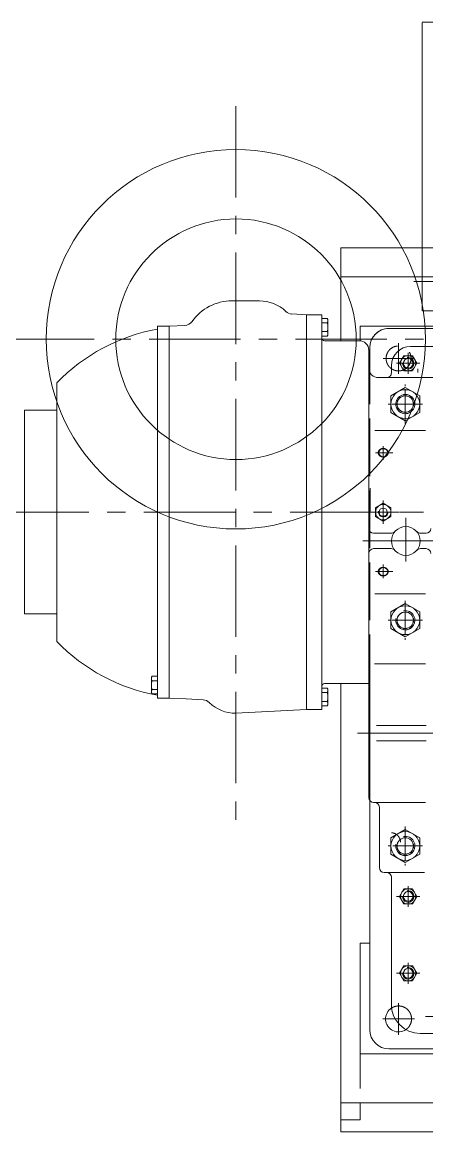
# Model space of a CAD drawing. Header units: millimetres. Extents: x 1925 to 561113, y 7411 to 433459.
# Drawn here: x 459829 to 470532, y 294231 to 323568 of the extents above; entities that cross this region are included whole.
import ezdxf

# ---------------------------------------------------------------- set-up
doc = ezdxf.new("R2010")
doc.units = ezdxf.units.MM
doc.header["$LTSCALE"] = 25.4
for name, pattern in [('ACAD_ISO02W100', [15, 12, -3]), ('CENTER', [50.8, 31.75, -6.35, 6.35, -6.35]), ('EB_DASHDOT', [39, 30, -3, 3, -3]), ('EB_DASHDOTDOT', [45, 30, -3, 3, -3, 3, -3])]:
    doc.linetypes.add(name, pattern=pattern)
for name, color, linetype, lineweight in [('CAXA0', 7, 'Continuous', 5), ('CAXA1', 5, 'CENTER', 5), ('CAXA3', 7, 'Continuous', 5), ('虚线', 6, 'ACAD_ISO02W100', 5)]:
    doc.layers.add(name, color=color, linetype=linetype, lineweight=lineweight)

msp = doc.modelspace()

# ---------------------------------------------------------------- linework, layer by layer
at = {"color": 7, "lineweight": 5}
for p, q in [((470407.56, 323568.08), (488339.93, 323568.08)), ((470407.56, 315932.82), (470407.56, 323552.8)), ((468261.27, 315148), (468261.27, 317599.23)), ((505091.2, 317599.23), (468261.27, 317599.23)), ((477532.26, 316837.23), (468261.27, 316837.23)), ((465377.28, 316201.11), (466102.33, 316201.11)), ((467346.91, 315833.8), (466962.99, 315853.92)), ((467346.91, 315833.8), (467346.91, 315211.5)), ((467346.91, 305394.42), (467346.91, 315833.8)), ((467753.31, 315833.8), (467346.91, 315833.8)), ((467753.31, 305394.42), (467753.31, 315833.8)), ((467753.31, 315268.97), (467753.31, 315738.24)), ((467897.36, 315738.24), (467753.31, 315738.24)), ((467915.87, 315327.63), (467915.87, 315679.58)), ((470407.56, 315932.82), (479323.14, 315932.82)), ((463409.92, 315528), (463409.92, 305698.22)), ((463714.72, 315528), (463409.92, 315528)), ((463714.72, 315528), (464127.65, 315549.64)), ((463714.72, 315528), (463714.72, 305698.22)), ((467897.36, 315620.92), (467753.31, 315620.92)), ((467897.36, 315386.28), (467753.31, 315386.28)), ((468769.25, 315146.71), (468769.25, 315535.1)), ((476897.15, 315535.1), (468769.25, 315535.1)), ((476135.15, 315472.03), (469531.17, 315472.03)), ((467897.36, 315268.97), (467753.31, 315268.97)), ((467829.51, 315148), (468743.69, 315148)), ((468997.69, 314894), (468997.69, 303067.98)), ((469023.65, 314964.03), (469023.65, 314312.15)), ((470103.06, 314995.51), (475563.74, 314995.51)), ((469595.06, 314487.51), (469595.74, 314297.47)), ((460741.45, 314030.41), (460741.45, 307195.82)), ((469251.69, 314170.01), (476108.94, 314170.01)), ((459892.04, 313306.51), (459892.04, 307921.72)), ((459892.04, 313306.51), (460730.23, 313306.51)), ((470496.45, 312773.02), (469160.84, 312773.02)), ((469124.69, 310055.31), (469589.71, 310055.31)), ((470361.8, 310055.31), (470510.84, 310055.31)), ((469124.69, 309648.91), (469589.71, 309648.91)), ((470361.8, 309648.91), (470510.84, 309648.91)), ((470496.45, 308455.03), (469160.84, 308455.03)), ((459892.04, 307921.72), (460741.45, 307921.72)), ((470496.45, 306603.44), (469148.7, 306603.44)), ((463247.36, 305865.14), (463247.36, 306217.1)), ((463265.88, 306275.75), (463409.92, 306275.75)), ((463265.88, 306158.44), (463409.92, 306158.44)), ((463409.92, 305806.49), (463409.92, 306275.75)), ((467829.51, 306080.22), (468997.69, 306080.22)), ((468261.27, 300073.13), (468261.27, 306080.22)), ((463265.88, 305923.8), (463409.92, 305923.8)), ((463265.88, 305806.49), (463409.92, 305806.49)), ((463409.92, 305698.22), (463714.72, 305698.22)), ((463714.72, 305698.22), (464164.26, 305674.66)), ((467753.31, 305959.26), (467753.31, 305489.99)), ((467897.36, 305959.26), (467753.31, 305959.26)), ((467897.36, 305841.94), (467753.31, 305841.94)), ((467915.87, 305900.6), (467915.87, 305548.65)), ((464164.26, 305674.66), (464613.79, 305651.1)), ((467897.36, 305607.3), (467753.31, 305607.3)), ((467897.36, 305489.99), (467753.31, 305489.99)), ((467346.92, 305394.42), (465480.03, 305296.58)), ((467346.92, 305394.42), (465480.03, 305296.58)), ((467753.31, 305394.42), (467346.91, 305394.42)), ((467753.31, 305394.42), (467346.91, 305394.42)), ((470510.84, 304975.41), (469201.02, 304975.41)), ((470510.84, 304569.01), (469201.02, 304569.01)), ((469023.25, 302978.18), (469023.25, 297850.59)), ((470496.45, 302940.98), (469124.69, 302940.98)), ((469277.25, 301470.16), (469277.25, 302813.98)), ((469023.17, 301597.16), (469023.17, 296930.05)), ((469277.25, 301470.16), (469277.25, 301216.12)), ((469404.25, 301089.12), (469467.75, 301089.12)), ((469436, 301089.12), (470468.73, 301089.12)), ((469594.75, 300962.12), (469594.75, 297596.59)), ((468261.27, 294231.27), (468261.27, 300073.13)), ((468769.25, 299216.05), (468769.25, 296295.05)), ((469023.25, 299216.05), (468769.25, 299216.05)), ((475309.74, 296834.59), (470356.75, 296834.59)), ((476135.15, 296422.05), (469531.17, 296422.05)), ((476897.15, 296295.05), (468769.25, 296295.05)), ((505091.2, 294993.27), (468261.27, 294993.27)), ((468769.27, 294548.77), (468769.27, 294993.27)), ((468769.27, 294548.77), (468261.27, 294548.77)), ((505091.2, 294231.27), (468261.27, 294231.27))]:
    msp.add_line(p, q, dxfattribs=at)
for centre, radius in [((465480.04, 315186.06), 5016.49), ((465485.28, 315186.06), 3180.23), ((469975.75, 309852.11), 381)]:
    msp.add_circle(centre, radius, dxfattribs=at)
for centre, radius, start, end in [((465377.28, 314905.71), 1295.4, 89.99998, 144.597904), ((466102.33, 315185.11), 1016, 46.515657, 90.000102), ((466976.29, 316106.57), 254, 226.515669, 266.999996), ((467813.68, 315679.58), 102.19, 324.969964, 35.030036), ((464114.36, 315803.29), 254, 272.999997, 324.597914), ((467534.87, 315503.6), 381, 342.066067, 17.933933), ((467813.68, 315327.63), 102.19, 324.969964, 35.030036), ((469531.64, 314964.03), 508, 90, 180), ((469531.17, 314964.03), 508, 90, 138.604559), ((467829.51, 315224.2), 76.2, 180, 270), ((468743.69, 314894), 254, 0, 90), ((470103.06, 314487.51), 508, 90, 180), ((469251.69, 314424.01), 254, 180, 270), ((469468.74, 314297.01), 127, 270, 0.204438), ((469124.69, 310182.31), 127, 180, 270), ((469589.71, 310182.31), 127, 269.999996, 319.458409), ((470361.8, 310182.31), 127, 220.541551, 270.000019), ((470510.84, 310182.31), 127, 270, 0), ((469124.69, 309521.91), 127, 90, 180), ((469589.71, 309521.91), 127, 40.541591, 90.000004), ((470361.8, 309521.91), 127, 89.999981, 139.458449), ((470510.84, 309521.91), 127, 0, 90), ((463349.56, 306217.1), 102.19, 144.969964, 215.030036), ((463628.36, 306041.12), 381, 162.066067, 197.933933), ((467829.51, 306004.02), 76.2, 90, 180), ((463349.56, 305865.14), 102.19, 144.969964, 215.030036), ((467813.68, 305900.6), 102.19, 324.969964, 35.030036), ((467534.87, 305724.62), 381, 342.066067, 17.933933), ((464600.5, 305397.45), 254, 45.942878, 87.000019), ((465480.04, 306306.43), 1010.85, 225.942932, 270), ((467813.68, 305548.65), 102.19, 324.969964, 35.030036), ((469124.69, 303067.98), 127, 180, 270), ((469150.25, 302813.98), 127, 0, 90), ((469404.25, 301216.12), 127, 180, 270), ((469467.75, 300962.12), 127, 0, 90), ((469785.17, 297215.8), 342.9, 122.619871, 304.723525), ((470356.75, 297596.59), 762, 180, 270), ((469531.17, 296930.05), 508, 180, 270)]:
    msp.add_arc(centre, radius, start, end, dxfattribs=at)
for centre in [(469378.77, 312185.36), (469378.77, 309042.1)]:
    msp.add_ellipse(centre, major_axis=(119.57, 0), ratio=0.87926829, dxfattribs=at)
msp.add_point((463409.92, 305698.22), dxfattribs=at)
at = {"layer": 'CAXA0', "color": 7, "lineweight": 5}
for p, q in [((469923.91, 314750.83), (469808.58, 314551.06)), ((469808.58, 314551.06), (469923.91, 314351.29)), ((470154.59, 314750.83), (469923.91, 314750.83)), ((470269.93, 314551.06), (470154.59, 314750.83)), ((470154.59, 314351.29), (470269.93, 314551.06)), ((470154.59, 314351.29), (469923.91, 314351.29)), ((469963.05, 313911.41), (469582.05, 313691.44)), ((469963.05, 313911.41), (470344.05, 313691.44)), ((469582.05, 313691.44), (469582.05, 313251.5)), ((470344.05, 313691.44), (470344.05, 313251.5)), ((469963.05, 313031.53), (469582.05, 313251.5)), ((469963.05, 313031.53), (470344.05, 313251.5)), ((469378.77, 310848.66), (469175.57, 310731.34)), ((469175.57, 310496.7), (469175.57, 310731.34)), ((469378.77, 310848.66), (469581.97, 310731.34)), ((469581.97, 310496.7), (469581.97, 310731.34)), ((469378.77, 310379.39), (469175.57, 310496.7)), ((469378.77, 310379.39), (469581.97, 310496.7)), ((469963.05, 308196.51), (469582.05, 307976.54)), ((469963.05, 308196.51), (470344.05, 307976.54)), ((469582.05, 307536.6), (469582.05, 307976.54)), ((470344.05, 307536.6), (470344.05, 307976.54)), ((469963.05, 307316.63), (469582.05, 307536.6)), ((469963.05, 307316.63), (470344.05, 307536.6)), ((469963.05, 302227.8), (469582.05, 302007.83)), ((469963.05, 302227.8), (470344.05, 302007.83)), ((469582.05, 301567.89), (469582.05, 302007.83)), ((470344.05, 301567.89), (470344.05, 302007.83)), ((469963.05, 301347.92), (469582.05, 301567.89)), ((469963.05, 301347.92), (470344.05, 301567.89)), ((469923.91, 300653.86), (469808.58, 300454.09)), ((469808.58, 300454.09), (469923.91, 300254.32)), ((470154.59, 300653.86), (469923.91, 300653.86)), ((470269.93, 300454.09), (470154.59, 300653.86)), ((470154.59, 300254.32), (470269.93, 300454.09)), ((470154.59, 300254.32), (469923.91, 300254.32)), ((469923.91, 298621.86), (469808.58, 298422.09)), ((469808.58, 298422.09), (469923.91, 298222.32)), ((470154.59, 298621.86), (469923.91, 298621.86)), ((470269.93, 298422.09), (470154.59, 298621.86)), ((470154.59, 298222.32), (470269.93, 298422.09)), ((470154.59, 298222.32), (469923.91, 298222.32))]:
    msp.add_line(p, q, dxfattribs=at)
for centre, radius in [((470039.25, 314551.06), 199.77), ((470039.25, 314551.06), 128.34), ((469963.05, 313471.47), 381), ((469963.05, 313471.56), 219.63), ((469963.05, 313471.47), 215.9), ((469378.77, 310614.02), 203.2), ((469378.77, 310614.02), 107.95), ((469963.05, 307756.57), 381), ((469963.05, 307756.57), 219.63), ((469963.05, 307756.57), 215.9), ((469963.05, 301787.86), 381), ((469963.05, 301787.86), 219.63), ((469963.05, 301787.86), 215.9), ((470039.25, 300454.09), 199.77), ((470039.25, 300454.09), 128.34), ((470039.25, 298422.09), 199.77), ((470039.25, 298422.09), 128.34)]:
    msp.add_circle(centre, radius, dxfattribs=at)
at = {"layer": 'CAXA1', "linetype": 'CENTER', "lineweight": 5, "ltscale": 3}
for p, q in [((465480.04, 321349.4), (465480.04, 301996.83)), ((471410.91, 316710.06), (470191.72, 316710.06)), ((471664.87, 316710.23), (470445.67, 316710.23)), ((459316.7, 315186.06), (471643.38, 315186.06)), ((469785.17, 315084.68), (469785.17, 314271.88)), ((469378.77, 314678.28), (470191.57, 314678.28)), ((470045.6, 314551.06), (470293.25, 314551.06)), ((470293.25, 314402.48), (470293.25, 314303.41)), ((469962.93, 313827.11), (469962.93, 313115.92)), ((469963.05, 313827.16), (469963.05, 313115.96)), ((469607.33, 313471.52), (470318.53, 313471.52)), ((469607.45, 313471.56), (470318.65, 313471.56)), ((469176.91, 312185.36), (469632.86, 312185.36)), ((469378.77, 311997.44), (469378.77, 312355.08)), ((416593.14, 310614.07), (475540.82, 310614.07)), ((469772.46, 310613.79), (469213.66, 310613.79)), ((469391.46, 310613.79), (469797.86, 310613.79)), ((469391.53, 310613.73), (469797.93, 310613.73)), ((469975.75, 310462.91), (469975.75, 309306.14)), ((470445.47, 310613.91), (470039.07, 310613.91)), ((468843.11, 309852.11), (470920.9, 309852.11)), ((469378.77, 309230.03), (469378.77, 308872.39)), ((469176.91, 309042.1), (469632.86, 309042.1)), ((469963.05, 308112.17), (469963.05, 307400.97)), ((469607.45, 307756.57), (470318.65, 307756.57)), ((468697.6, 304772.13), (483982.43, 304772.13)), ((469963.05, 302206.68), (469963.05, 301495.48)), ((469791.6, 300454.09), (470286.9, 300454.09)), ((470039.25, 300701.74), (470039.25, 300206.44)), ((470039.25, 298669.74), (470039.25, 298174.44)), ((469791.6, 298422.09), (470286.9, 298422.09)), ((469785.17, 297634.9), (469785.17, 296796.7)), ((469366.07, 297215.8), (470204.27, 297215.8))]:
    msp.add_line(p, q, dxfattribs=at)
at = {"layer": 'CAXA1', "linetype": 'EB_DASHDOT', "lineweight": 5}
for p, q in [((470039.25, 314275.09), (470039.25, 314827.03)), ((469732.38, 314551.06), (470346.13, 314551.06)), ((469810.65, 314551.06), (470267.85, 314551.06)), ((470039.25, 314779.66), (470039.25, 314322.46)), ((469963.05, 312955.33), (469963.05, 313987.61)), ((469963.05, 313801.76), (469963.05, 313141.36)), ((470420.25, 313471.47), (469505.85, 313471.47)), ((469632.85, 313471.56), (470293.25, 313471.56)), ((469378.77, 310924.86), (469378.77, 310303.19)), ((469658.17, 310614.02), (469099.37, 310614.02)), ((469963.05, 308272.71), (469963.05, 307240.43)), ((469963.05, 308086.77), (469963.05, 307426.37)), ((470420.25, 307756.57), (469505.85, 307756.57)), ((469632.85, 307756.57), (470293.25, 307756.57)), ((469963.05, 302304), (469963.05, 301271.72)), ((469963.05, 302118.05), (469963.05, 301457.66)), ((470420.25, 301787.86), (469505.85, 301787.86)), ((469632.85, 301787.86), (470293.25, 301787.86)), ((470039.25, 300178.12), (470039.25, 300730.06)), ((469732.38, 300454.09), (470346.13, 300454.09)), ((469810.65, 300454.09), (470267.85, 300454.09)), ((470039.25, 300682.69), (470039.25, 300225.49)), ((470039.25, 298146.12), (470039.25, 298698.06)), ((470039.25, 298650.69), (470039.25, 298193.49)), ((469732.38, 298422.09), (470346.13, 298422.09)), ((469810.65, 298422.09), (470267.85, 298422.09)), ((470494.37, 297279.09), (471108.12, 297279.09))]:
    msp.add_line(p, q, dxfattribs=at)
at = {"layer": 'CAXA3', "color": 7, "linetype": 'Continuous', "lineweight": 5}
for start, end in [(100.124557, 135.94934), (224.05066, 259.875443)]:
    msp.add_arc((464273.91, 310613.11), 4914.89, start, end, dxfattribs=at)
at = {"layer": 'CAXA3', "color": 7, "lineweight": 5}
for centre, radius, start, end in [((470039.25, 314551.06), 152.4, 180, 100), ((469963.05, 313471.56), 254, 180, 100), ((469963.05, 313471.47), 254, 0, 190), ((469378.77, 310614.02), 127, 170, 0), ((469963.05, 307756.57), 254, 180, 100), ((469963.05, 307756.57), 254, 170, 0), ((469963.05, 301787.86), 254, 180, 100), ((469963.05, 301787.86), 254, 170, 0), ((470039.25, 300454.09), 152.4, 180, 100), ((470039.25, 298422.09), 152.4, 180, 100)]:
    msp.add_arc(centre, radius, start, end, dxfattribs=at)
at = {"layer": 'CAXA3', "color": 7, "linetype": 'EB_DASHDOTDOT', "lineweight": 5}
for centre in [(469378.77, 312185.36), (469378.77, 309042.1)]:
    msp.add_ellipse(centre, major_axis=(131.23, 0), ratio=0.86444444, dxfattribs=at)
at = {"layer": '虚线', "color": 7, "lineweight": 5, "ltscale": 5}
for p, q in [((469023.32, 314995.45), (469023.32, 302298.26)), ((469035.88, 311248.43), (469035.88, 310613.79)), ((469023.19, 306105.61), (469023.19, 303438.61)), ((470039.17, 298293.75), (470039.17, 298269.69)), ((468769.27, 295374.27), (468769.27, 296517.27))]:
    msp.add_line(p, q, dxfattribs=at)
msp.add_circle((469785.17, 314678.28), 330.2, dxfattribs=at)
for centre, radius, start, end in [((469581.88, 301885.09), 254, 0, 87), ((469785.17, 297215.8), 342.9, 304.723525, 122.619871)]:
    msp.add_arc(centre, radius, start, end, dxfattribs=at)

doc.saveas('drawing.dxf')
